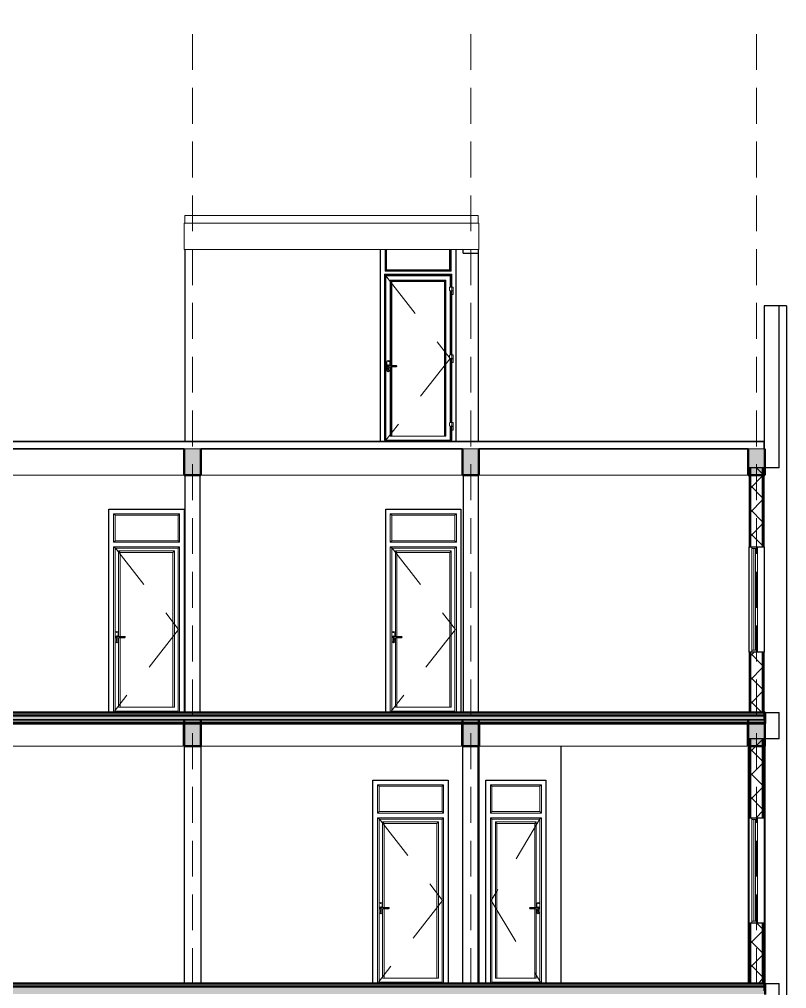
# Model space of a CAD drawing. Header units: millimetres. Extents: x -20510 to 108935, y -243239 to 20306.
# Drawn here: x 92349 to 102550, y -24570 to -11694 of the extents above; entities that cross this region are included whole.
import ezdxf

# ---------------------------------------------------------------- set-up
doc = ezdxf.new("R2010")
doc.units = ezdxf.units.MM
doc.linetypes.add('Centre', pattern=[3175, 635, -476.25, 1587.5, -476.25])
doc.linetypes.add('Hidden', pattern=[714.375, 476.25, -238.125])
for name, color, linetype, lineweight in [('A-DOOR', 2, 'Continuous', 18), ('A-FLOR', 7, 'Continuous', 9), ('A-FLOR-HRAL', 2, 'Continuous', 9), ('A-FLOR-MCUT', 7, 'Continuous', 50), ('A-FLOR-PATT', 8, 'Continuous', 9), ('A-GLAZ', 4, 'Continuous', 18), ('A-WALL', 7, 'Continuous', 25), ('A-WALL-PATT', 8, 'Continuous', 18), ('S-BEAM', 7, 'Continuous', 9), ('S-COLS', 7, 'Continuous', 25), ('S-FNDN', 7, 'Continuous', 9), ('S-GRID', 1, 'Continuous', 9), ('S-STRS', 2, 'Continuous', 18)]:
    doc.layers.add(name, color=color, linetype=linetype, lineweight=lineweight)
pattern_1 = [(0, (69470.77, -26654.615), (304.8, 76.2), [25.146, -203.454, 25.146, -203.454, -1219.2]), (0, (69470.77, -26654.615), (304.8, 76.2), [-457.2, 25.146, -432.054, 25.146, -203.454, -533.4]), (0, (69470.77, -26654.615), (304.8, 76.2), [-1143, 25.146, -127.254, 25.146, -355.854]), (120, (69585.07, -26616.515), (-218.39114, 225.86454), [25.146, -203.454, 25.146, -203.454, -1219.2]), (120, (69585.07, -26616.515), (-218.39114, 225.86454), [-457.2, 25.146, -432.054, 25.146, -203.454, -533.4]), (120, (69585.07, -26616.515), (-218.39114, 225.86454), [-1143, 25.146, -127.254, 25.146, -355.854]), (240, (69623.17, -26464.115), (-86.40886, -302.06454), [25.146, -203.454, 25.146, -203.454, -1219.2]), (240, (69623.17, -26464.115), (-86.40886, -302.06454), [-457.2, 25.146, -432.054, 25.146, -203.454, -533.4]), (240, (69623.17, -26464.115), (-86.40886, -302.06454), [-1143, 25.146, -127.254, 25.146, -355.854])]
pattern_2 = [(45, (69470.77, -26654.62), (-159.099, 159.099), []), (135, (69470.77, -26654.62), (-159.099, -159.099), [])]
pattern_3 = [(50, (69470.77, -26654.6), (546.5526, -47.8174), [57.15, -628.65]), (355, (69470.77, -26654.6), (-105.728, 573.17), [45.72, -502.92]), (100.451, (69516.3, -26658.6), (440.8275, 525.35), [48.57, -534.27]), (46.184, (69470.8, -26502.2), (813.237, -126.128), [85.725, -942.975]), (96.636, (69538.5, -26512.7), (712.207, 742.283), [72.855, -801.405]), (351.184, (69470.8, -26502.2), (712.215, 742.276), [68.58, -754.38]), (21, (69546.97, -26540.3), (454.8433, -306.796), [57.15, -628.65]), (326, (69546.97, -26540.3), (185.406, 552.564), [45.72, -502.92]), (71.451, (69584.87, -26565.9), (640.251, 245.764), [48.57, -534.27]), (37.5, (69470.77, -26654.62), (9.2664, 253.665), [25.146, -471.678, 25.146, -485.394, -504.825]), (37.5, (69470.77, -26654.62), (9.2664, 253.665), [-1007.364, 25.146, -479.679]), (7.5, (69470.77, -26654.62), (200.4594, 300.5414), [25.146, -265.938, 25.146, -460.248, -192.405]), (7.5, (69470.77, -26654.62), (200.4594, 300.5414), [-776.478, 25.146, -167.259]), (327.5, (69300.84, -26654.62), (406.7728, -17.1864), [25.146, -165.354, 25.146, -569.214, -788.67]), (327.5, (69300.84, -26654.62), (406.7728, -17.1864), [-784.86, 25.146, -763.524]), (317.5, (69224.64, -26654.6), (444.388, 76.2803), [25.146, -222.504, 25.146, -369.57, -560.07]), (317.5, (69224.64, -26654.6), (444.388, 76.2803), [-642.366, 25.146, -534.924])]

# ---------------------------------------------------------------- blocks, each defined once
blk = doc.blocks.new('CỬA 1 CÁNH EROWINDOW_có ô chết_ - D4_1000x2200-V8-MẶT CẮT 2-2')
at = {"layer": 'A-DOOR'}
for p, q in [((20471, 10139), (21349, 10139)), ((20471, 10139), (20491, 10119)), ((20471, 9761), (20471, 10139)), ((20471, 9761), (20471, 10139)), ((20471, 10139), (21349, 10139)), ((20491, 10119), (21329, 10119)), ((20491, 10119), (20491, 9781)), ((21329, 10119), (21349, 10139)), ((21329, 10119), (21329, 9781)), ((21349, 10139), (21349, 9761)), ((21349, 10139), (21349, 9761)), ((20491, 9781), (20471, 9761)), ((21349, 9761), (20471, 9761)), ((21349, 9761), (20471, 9761)), ((20491, 9680), (20471, 9700)), ((20471, 7500), (20471, 9700)), ((20471, 9700), (21349, 9700)), ((20471, 9700), (21349, 9700)), ((20471, 7500), (20471, 9700)), ((21329, 9781), (20491, 9781)), ((20491, 7500), (20491, 9680)), ((20491, 9680), (21329, 9680)), ((21329, 9781), (21349, 9761)), ((21329, 9680), (21349, 9700)), ((21329, 9680), (21329, 7500)), ((21349, 9700), (21349, 7500)), ((21349, 9700), (21349, 7500)), ((20559, 9624), (20539, 9644)), ((20539, 8513), (20539, 9644)), ((20539, 9644), (21281, 9644)), ((20539, 8513), (20539, 9644)), ((20539, 9644), (21281, 9644)), ((21261, 9624), (20559, 9624)), ((20559, 9624), (20559, 8508)), ((21261, 9624), (21281, 9644)), ((21261, 7571), (21261, 9624)), ((21281, 9644), (21281, 7571)), ((21281, 9644), (21281, 7571)), ((20493, 8555), (20493, 8445)), ((20539, 8513), (20513, 8513)), ((20538, 8509), (20513, 8509)), ((20533, 8513), (20533, 8555)), ((20548, 8504), (20538, 8509)), ((20549, 8508), (20539, 8513)), ((20619, 8504), (20548, 8504)), ((20619, 8508), (20549, 8508)), ((20509, 8460), (20509, 8471)), ((20510, 8453), (20510, 8458)), ((20510, 8458), (20510, 8453)), ((20511, 8473), (20515, 8473)), ((20513, 8491), (20538, 8491)), ((20513, 8487), (20539, 8487)), ((20516, 8458), (20516, 8453)), ((20516, 8453), (20516, 8458)), ((20517, 8471), (20517, 8460)), ((20533, 8445), (20533, 8487)), ((20538, 8491), (20548, 8496)), ((20539, 8487), (20549, 8492)), ((20539, 7571), (20539, 8487)), ((20539, 7571), (20539, 8487)), ((20548, 8496), (20619, 8496)), ((20549, 8492), (20619, 8492)), ((20559, 8492), (20559, 7571)), ((20491, 7515), (21329, 7515)), ((21281, 7571), (20539, 7571))]:
    blk.add_line(p, q, dxfattribs=at)
at = {"layer": 'A-DOOR', "linetype": 'Centre', "lineweight": 18}
for p, q in [((20483, 9700), (21337, 8600)), ((21337, 8600), (20483, 7515))]:
    blk.add_line(p, q, dxfattribs=at)
at = {"layer": 'A-DOOR', "flags": 128}
for points in [[(20513, 8513), (20512, 8513), (20512, 8513), (20511, 8513), (20511, 8513), (20510, 8513), (20510, 8513), (20509, 8512), (20509, 8512), (20508, 8512), (20508, 8512), (20507, 8512), (20507, 8512), (20507, 8511), (20506, 8511), (20506, 8511), (20505, 8510), (20505, 8510), (20504, 8510), (20504, 8509), (20504, 8509), (20503, 8509), (20503, 8508), (20503, 8508), (20502, 8507), (20502, 8507), (20502, 8507), (20502, 8506), (20501, 8506), (20501, 8505), (20501, 8505), (20501, 8504), (20501, 8504), (20500, 8503), (20500, 8503), (20500, 8502), (20500, 8502), (20500, 8501), (20500, 8501), (20500, 8500), (20500, 8500), (20500, 8499), (20500, 8499), (20500, 8498), (20500, 8498), (20500, 8497), (20500, 8497), (20501, 8496), (20501, 8496), (20501, 8495), (20501, 8495), (20501, 8494), (20502, 8494), (20502, 8493), (20502, 8493), (20502, 8492), (20503, 8492), (20503, 8492), (20503, 8491), (20504, 8491), (20504, 8490), (20505, 8490), (20505, 8490), (20505, 8489), (20506, 8489), (20506, 8489), (20507, 8489), (20507, 8488), (20508, 8488), (20508, 8488), (20509, 8488), (20509, 8488), (20510, 8487), (20510, 8487), (20511, 8487), (20511, 8487), (20512, 8487), (20512, 8487), (20513, 8487), (20513, 8487)], [(20619, 8492), (20619, 8492), (20620, 8492), (20620, 8492), (20620, 8492), (20621, 8492), (20621, 8492), (20621, 8492), (20622, 8492), (20622, 8493), (20622, 8493), (20622, 8493), (20623, 8493), (20623, 8493), (20623, 8493), (20624, 8493), (20624, 8494), (20624, 8494), (20624, 8494), (20625, 8494), (20625, 8494), (20625, 8495), (20625, 8495), (20625, 8495), (20626, 8495), (20626, 8496), (20626, 8496), (20626, 8496), (20626, 8497), (20626, 8497), (20626, 8497), (20627, 8497), (20627, 8498), (20627, 8498), (20627, 8498), (20627, 8499), (20627, 8499), (20627, 8499), (20627, 8500), (20627, 8500), (20627, 8500), (20627, 8501), (20627, 8501), (20627, 8501), (20627, 8502), (20627, 8502), (20627, 8502), (20627, 8502), (20627, 8503), (20626, 8503), (20626, 8503), (20626, 8504), (20626, 8504), (20626, 8504), (20626, 8504), (20625, 8505), (20625, 8505), (20625, 8505), (20625, 8505), (20625, 8506), (20624, 8506), (20624, 8506), (20624, 8506), (20624, 8507), (20623, 8507), (20623, 8507), (20623, 8507), (20623, 8507), (20622, 8507), (20622, 8507), (20622, 8508), (20621, 8508), (20621, 8508), (20621, 8508), (20620, 8508), (20620, 8508), (20620, 8508), (20619, 8508), (20619, 8508), (20619, 8508)]]:
    blk.add_lwpolyline(points, dxfattribs=at)
at = {"layer": 'A-DOOR'}
for centre, radius, start, end in [((20513, 8555), 20, 0, 180), ((20513, 8500), 15, 59.6784, 180), ((20513, 8500), 15, 180, 300.3216), ((20513, 8500), 15, 129.4693, 135), ((20513, 8500), 8.66, 90, 270), ((20513, 8500), 15, 114.4972, 120), ((20513, 8500), 15, 99.6105, 105), ((20513, 8563), 3, 0, 180), ((20513, 8563), 3, 180, 0), ((20513, 8500), 3.02, 0, 180), ((20513, 8500), 3.02, 180, 0), ((20513, 8500), 15, 84.7698, 90), ((20513, 8500), 3.02, 30, 45), ((20513, 8500), 3.02, 315, 330), ((20513, 8500), 15, 69.9569, 75), ((20619, 8500), 3.66, 270, 90), ((20513, 8445), 20, 180, 0), ((20513, 8500), 15, 225, 230.5307), ((20513, 8500), 15, 240, 245.5028), ((20513, 8500), 15, 255, 260.3895), ((20511, 8471), 2.04, 90, 180), ((20510, 8460), 1.99, 180, 268.9596), ((20510, 8460), 1.99, 224.4798, 268.9596), ((20513, 8438), 3, 0, 180), ((20513, 8438), 3, 180, 0), ((20513, 8453), 2.5, 180, 0), ((20513, 8500), 15, 270, 275.2302), ((20515, 8471), 2.04, 0, 90), ((20516, 8460), 1.99, 271.0404, 0), ((20516, 8460), 1.99, 271.0404, 315.5202), ((20513, 8500), 15, 285, 290.0431)]:
    blk.add_arc(centre, radius, start, end, dxfattribs=at)
for points in [[(20539, 8513), (20539, 8513), (20539, 8513), (20538, 8511), (20538, 8509), (20538, 8509)], [(20549, 8508), (20549, 8508), (20549, 8508), (20548, 8506), (20548, 8504), (20548, 8504)], [(20539, 8487), (20539, 8487), (20539, 8487), (20538, 8489), (20538, 8491), (20538, 8491)], [(20549, 8492), (20549, 8492), (20549, 8492), (20548, 8494), (20548, 8496), (20548, 8496)]]:
    blk.add_open_spline(points, degree=3, dxfattribs=at)
blk = doc.blocks.new('CỬA 1 CÁNH EROWINDOW_có ô chết_ - D5_800x2200-2361260-MẶT CẮT 2-2')
at = {"layer": 'A-DOOR'}
for p, q in [((33611, 2639), (34289, 2639)), ((33611, 2639), (33631, 2619)), ((33611, 2261), (33611, 2639)), ((33611, 2639), (34289, 2639)), ((33611, 2261), (33611, 2639)), ((33631, 2281), (33631, 2619)), ((33631, 2619), (34269, 2619)), ((34269, 2619), (34289, 2639)), ((34269, 2281), (34269, 2619)), ((34289, 2639), (34289, 2261)), ((34289, 2639), (34289, 2261)), ((33611, 2261), (33631, 2281)), ((34289, 2261), (33611, 2261)), ((34289, 2261), (33611, 2261)), ((33611, 2200), (34289, 2200)), ((33611, 2200), (33631, 2180)), ((33611, 0), (33611, 2200)), ((33611, 2200), (34289, 2200)), ((33611, 0), (33611, 2200)), ((34269, 2281), (33631, 2281)), ((34289, 2261), (34269, 2281)), ((34289, 2200), (34269, 2180)), ((34289, 2200), (34289, 0)), ((34289, 2200), (34289, 0)), ((33631, 2180), (34269, 2180)), ((33631, 0), (33631, 2180)), ((33679, 2144), (34221, 2144)), ((33679, 2144), (33699, 2124)), ((33679, 71), (33679, 2144)), ((33679, 2144), (34221, 2144)), ((33679, 71), (33679, 2144)), ((34201, 2124), (33699, 2124)), ((33699, 2124), (33699, 71)), ((34221, 2144), (34201, 2124)), ((34201, 1008), (34201, 2124)), ((34221, 2144), (34221, 1013)), ((34221, 2144), (34221, 1013)), ((34269, 2180), (34269, 0)), ((34227, 1055), (34227, 1013)), ((34267, 945), (34267, 1055)), ((34211, 1008), (34141, 1008)), ((34212, 1004), (34141, 1004)), ((34141, 996), (34212, 996)), ((34141, 992), (34211, 992)), ((34201, 71), (34201, 992)), ((34221, 1013), (34211, 1008)), ((34211, 992), (34221, 987)), ((34222, 1009), (34212, 1004)), ((34212, 996), (34222, 991)), ((34247, 1013), (34221, 1013)), ((34221, 987), (34247, 987)), ((34221, 987), (34221, 71)), ((34221, 987), (34221, 71)), ((34247, 1009), (34222, 1009)), ((34222, 991), (34247, 991)), ((34227, 987), (34227, 945)), ((34243, 960), (34243, 971)), ((34244, 953), (34244, 958)), ((34244, 958), (34244, 953)), ((34245, 973), (34249, 973)), ((34250, 958), (34250, 953)), ((34250, 953), (34250, 958)), ((34251, 971), (34251, 960)), ((33631, 15), (34269, 15)), ((34221, 71), (33679, 71))]:
    blk.add_line(p, q, dxfattribs=at)
at = {"layer": 'A-DOOR', "linetype": 'Centre', "lineweight": 18}
for p, q in [((34277, 2200), (33623, 1100)), ((33623, 1100), (34277, 15))]:
    blk.add_line(p, q, dxfattribs=at)
at = {"layer": 'A-DOOR', "flags": 128}
for points in [[(34141, 1008), (34141, 1008), (34140, 1008), (34140, 1008), (34140, 1008), (34139, 1008), (34139, 1008), (34139, 1008), (34138, 1008), (34138, 1007), (34138, 1007), (34138, 1007), (34137, 1007), (34137, 1007), (34137, 1007), (34136, 1007), (34136, 1006), (34136, 1006), (34136, 1006), (34135, 1006), (34135, 1006), (34135, 1005), (34135, 1005), (34135, 1005), (34134, 1005), (34134, 1004), (34134, 1004), (34134, 1004), (34134, 1003), (34134, 1003), (34134, 1003), (34133, 1003), (34133, 1002), (34133, 1002), (34133, 1002), (34133, 1001), (34133, 1001), (34133, 1001), (34133, 1000), (34133, 1000), (34133, 1000), (34133, 999), (34133, 999), (34133, 999), (34133, 998), (34133, 998), (34133, 998), (34133, 998), (34133, 997), (34134, 997), (34134, 997), (34134, 996), (34134, 996), (34134, 996), (34134, 996), (34135, 995), (34135, 995), (34135, 995), (34135, 995), (34135, 994), (34136, 994), (34136, 994), (34136, 994), (34136, 993), (34137, 993), (34137, 993), (34137, 993), (34137, 993), (34138, 993), (34138, 993), (34138, 992), (34139, 992), (34139, 992), (34139, 992), (34140, 992), (34140, 992), (34140, 992), (34141, 992), (34141, 992), (34141, 992)], [(34247, 987), (34248, 987), (34248, 987), (34249, 987), (34249, 987), (34250, 987), (34250, 987), (34251, 988), (34251, 988), (34252, 988), (34252, 988), (34253, 988), (34253, 988), (34253, 989), (34254, 989), (34254, 989), (34255, 990), (34255, 990), (34256, 990), (34256, 991), (34256, 991), (34257, 991), (34257, 992), (34257, 992), (34258, 993), (34258, 993), (34258, 993), (34258, 994), (34259, 994), (34259, 995), (34259, 995), (34259, 996), (34259, 996), (34260, 997), (34260, 997), (34260, 998), (34260, 998), (34260, 999), (34260, 999), (34260, 1000), (34260, 1000), (34260, 1001), (34260, 1001), (34260, 1002), (34260, 1002), (34260, 1003), (34260, 1003), (34259, 1004), (34259, 1004), (34259, 1005), (34259, 1005), (34259, 1006), (34258, 1006), (34258, 1007), (34258, 1007), (34258, 1008), (34257, 1008), (34257, 1008), (34257, 1009), (34256, 1009), (34256, 1010), (34255, 1010), (34255, 1010), (34255, 1011), (34254, 1011), (34254, 1011), (34253, 1011), (34253, 1012), (34252, 1012), (34252, 1012), (34251, 1012), (34251, 1012), (34250, 1013), (34250, 1013), (34249, 1013), (34249, 1013), (34248, 1013), (34248, 1013), (34247, 1013), (34247, 1013)]]:
    blk.add_lwpolyline(points, dxfattribs=at)
at = {"layer": 'A-DOOR'}
for centre, radius, start, end in [((34247, 1055), 20, 0, 180), ((34247, 1063), 3, 360, 180), ((34247, 1063), 3, 180, 0), ((34141, 1000), 3.66, 90, 270), ((34247, 945), 20, 180, 360), ((34247, 1000), 15, 0, 120.3216), ((34247, 1000), 15, 239.6784, 0), ((34247, 1000), 15, 105, 110.0431), ((34247, 1000), 15, 249.9569, 255), ((34245, 971), 2.04, 90, 180), ((34244, 960), 1.99, 180, 268.9596), ((34244, 960), 1.99, 224.4798, 268.9596), ((34247, 1000), 3.02, 0, 180), ((34247, 1000), 3.02, 135, 150), ((34247, 1000), 3.02, 180, 0), ((34247, 1000), 3.02, 210, 225), ((34247, 953), 2.5, 180, 0), ((34247, 938), 3, 0, 180), ((34247, 938), 3, 180, 0), ((34247, 1000), 15, 90, 95.2302), ((34247, 1000), 15, 264.7698, 270), ((34247, 1000), 8.66, 270, 90), ((34249, 971), 2.04, 0, 90), ((34247, 1000), 15, 75.2401, 80.3895), ((34247, 1000), 15, 279.6105, 284.7599), ((34250, 960), 1.99, 271.0404, 0), ((34250, 960), 1.99, 271.0404, 315.5202), ((34247, 1000), 15, 60, 65.5028), ((34247, 1000), 15, 294.4972, 300), ((34247, 1000), 15, 45, 50.5307), ((34247, 1000), 15, 309.4693, 315)]:
    blk.add_arc(centre, radius, start, end, dxfattribs=at)
for points in [[(34212, 1004), (34212, 1004), (34212, 1005), (34212, 1006), (34211, 1008), (34211, 1008), (34211, 1008)], [(34212, 996), (34212, 996), (34212, 995), (34212, 994), (34211, 992), (34211, 992), (34211, 992)], [(34222, 1009), (34222, 1009), (34222, 1010), (34222, 1011), (34221, 1013), (34221, 1013), (34221, 1013)], [(34222, 991), (34222, 991), (34222, 990), (34222, 989), (34221, 987), (34221, 987), (34221, 987)]]:
    blk.add_open_spline(points, degree=3, knots=[0, 0, 0, 0, 0.166667, 0.333333, 0.666667, 1, 1, 1, 1], dxfattribs=at)
blk = doc.blocks.new('CỬA 1 CÁNH EROWINDOW_có ô chết_ - D4_1000x2200-V12-MẶT CẮT 2-2')
at = {"layer": 'A-DOOR'}
for p, q in [((32281, 13739), (33159, 13739)), ((32281, 13739), (32301, 13719)), ((32281, 13361), (32281, 13739)), ((32281, 13361), (32281, 13739)), ((32281, 13739), (33159, 13739)), ((32301, 13719), (33139, 13719)), ((32301, 13719), (32301, 13381)), ((33139, 13719), (33159, 13739)), ((33139, 13719), (33139, 13381)), ((33159, 13739), (33159, 13361)), ((33159, 13739), (33159, 13361)), ((32301, 13381), (32281, 13361)), ((33159, 13361), (32281, 13361)), ((33159, 13361), (32281, 13361)), ((32301, 13280), (32281, 13300)), ((32281, 11100), (32281, 13300)), ((32281, 13300), (33159, 13300)), ((32281, 13300), (33159, 13300)), ((32281, 11100), (32281, 13300)), ((33139, 13381), (32301, 13381)), ((32301, 11100), (32301, 13280)), ((32301, 13280), (33139, 13280)), ((33139, 13381), (33159, 13361)), ((33139, 13280), (33159, 13300)), ((33139, 13280), (33139, 11100)), ((33159, 13300), (33159, 11100)), ((33159, 13300), (33159, 11100)), ((32369, 13224), (32349, 13244)), ((32349, 12113), (32349, 13244)), ((32349, 13244), (33091, 13244)), ((32349, 12113), (32349, 13244)), ((32349, 13244), (33091, 13244)), ((33071, 13224), (32369, 13224)), ((32369, 13224), (32369, 12108)), ((33071, 13224), (33091, 13244)), ((33071, 11171), (33071, 13224)), ((33091, 13244), (33091, 11171)), ((33091, 13244), (33091, 11171)), ((32303, 12155), (32303, 12045)), ((32349, 12113), (32323, 12113)), ((32348, 12109), (32323, 12109)), ((32343, 12113), (32343, 12155)), ((32358, 12104), (32348, 12109)), ((32359, 12108), (32349, 12113)), ((32429, 12108), (32359, 12108)), ((32319, 12060), (32319, 12071)), ((32320, 12053), (32320, 12058)), ((32320, 12058), (32320, 12053)), ((32321, 12073), (32325, 12073)), ((32323, 12091), (32348, 12091)), ((32323, 12087), (32349, 12087)), ((32326, 12058), (32326, 12053)), ((32326, 12053), (32326, 12058)), ((32327, 12071), (32327, 12060)), ((32343, 12045), (32343, 12087)), ((32348, 12091), (32358, 12096)), ((32349, 12087), (32359, 12092)), ((32349, 11171), (32349, 12087)), ((32349, 11171), (32349, 12087)), ((32429, 12104), (32358, 12104)), ((32358, 12096), (32429, 12096)), ((32359, 12092), (32429, 12092)), ((32369, 12092), (32369, 11171)), ((32301, 11115), (33139, 11115)), ((33091, 11171), (32349, 11171))]:
    blk.add_line(p, q, dxfattribs=at)
at = {"layer": 'A-DOOR', "linetype": 'Centre', "lineweight": 18}
for p, q in [((32293, 13300), (33147, 12200)), ((33147, 12200), (32293, 11115))]:
    blk.add_line(p, q, dxfattribs=at)
at = {"layer": 'A-DOOR', "flags": 128}
for points in [[(32323, 12113), (32322, 12113), (32322, 12113), (32321, 12113), (32321, 12113), (32320, 12113), (32320, 12113), (32319, 12112), (32319, 12112), (32318, 12112), (32318, 12112), (32317, 12112), (32317, 12112), (32317, 12111), (32316, 12111), (32316, 12111), (32315, 12110), (32315, 12110), (32314, 12110), (32314, 12109), (32314, 12109), (32313, 12109), (32313, 12108), (32313, 12108), (32312, 12107), (32312, 12107), (32312, 12107), (32312, 12106), (32311, 12106), (32311, 12105), (32311, 12105), (32311, 12104), (32311, 12104), (32310, 12103), (32310, 12103), (32310, 12102), (32310, 12102), (32310, 12101), (32310, 12101), (32310, 12100), (32310, 12100), (32310, 12099), (32310, 12099), (32310, 12098), (32310, 12098), (32310, 12097), (32310, 12097), (32311, 12096), (32311, 12096), (32311, 12095), (32311, 12095), (32311, 12094), (32312, 12094), (32312, 12093), (32312, 12093), (32312, 12092), (32313, 12092), (32313, 12092), (32313, 12091), (32314, 12091), (32314, 12090), (32315, 12090), (32315, 12090), (32315, 12089), (32316, 12089), (32316, 12089), (32317, 12089), (32317, 12088), (32318, 12088), (32318, 12088), (32319, 12088), (32319, 12088), (32320, 12087), (32320, 12087), (32321, 12087), (32321, 12087), (32322, 12087), (32322, 12087), (32323, 12087), (32323, 12087)], [(32429, 12092), (32429, 12092), (32430, 12092), (32430, 12092), (32430, 12092), (32431, 12092), (32431, 12092), (32431, 12092), (32432, 12092), (32432, 12093), (32432, 12093), (32432, 12093), (32433, 12093), (32433, 12093), (32433, 12093), (32434, 12093), (32434, 12094), (32434, 12094), (32434, 12094), (32435, 12094), (32435, 12094), (32435, 12095), (32435, 12095), (32435, 12095), (32436, 12095), (32436, 12096), (32436, 12096), (32436, 12096), (32436, 12097), (32436, 12097), (32436, 12097), (32437, 12097), (32437, 12098), (32437, 12098), (32437, 12098), (32437, 12099), (32437, 12099), (32437, 12099), (32437, 12100), (32437, 12100), (32437, 12100), (32437, 12101), (32437, 12101), (32437, 12101), (32437, 12102), (32437, 12102), (32437, 12102), (32437, 12102), (32437, 12103), (32436, 12103), (32436, 12103), (32436, 12104), (32436, 12104), (32436, 12104), (32436, 12104), (32435, 12105), (32435, 12105), (32435, 12105), (32435, 12105), (32435, 12106), (32434, 12106), (32434, 12106), (32434, 12106), (32434, 12107), (32433, 12107), (32433, 12107), (32433, 12107), (32433, 12107), (32432, 12107), (32432, 12107), (32432, 12108), (32431, 12108), (32431, 12108), (32431, 12108), (32430, 12108), (32430, 12108), (32430, 12108), (32429, 12108), (32429, 12108), (32429, 12108)]]:
    blk.add_lwpolyline(points, dxfattribs=at)
at = {"layer": 'A-DOOR'}
for centre, radius, start, end in [((32323, 12155), 20, 0, 180), ((32323, 12100), 15, 59.6784, 180), ((32323, 12100), 15, 129.4693, 135), ((32323, 12100), 8.66, 90, 270), ((32323, 12100), 15, 114.4972, 120), ((32323, 12100), 15, 99.6105, 105), ((32323, 12163), 3, 0, 180), ((32323, 12163), 3, 180, 0), ((32323, 12100), 15, 84.7698, 90), ((32323, 12100), 15, 70.1453, 75), ((32323, 12045), 20, 180, 0), ((32323, 12100), 15, 180, 300.3216), ((32323, 12100), 15, 225, 230.5307), ((32323, 12100), 15, 240, 245.5028), ((32323, 12100), 15, 255, 260.3895), ((32321, 12071), 2.04, 90, 180), ((32320, 12060), 1.99, 180, 268.9596), ((32320, 12060), 1.99, 224.4798, 268.9596), ((32323, 12100), 3.02, 0, 180), ((32323, 12100), 3.02, 180, 0), ((32323, 12038), 3, 0, 180), ((32323, 12038), 3, 180, 0), ((32323, 12053), 2.5, 180, 0), ((32323, 12100), 15, 270, 275.2302), ((32323, 12100), 3.02, 30, 45), ((32323, 12100), 3.02, 315, 330), ((32325, 12071), 2.04, 0, 90), ((32326, 12060), 1.99, 271.0404, 0), ((32326, 12060), 1.99, 271.0404, 315.5202), ((32323, 12100), 15, 285, 289.8547), ((32429, 12100), 3.66, 270, 90)]:
    blk.add_arc(centre, radius, start, end, dxfattribs=at)
for points in [[(32349, 12113), (32349, 12113), (32349, 12113), (32348, 12111), (32348, 12109), (32348, 12109)], [(32359, 12108), (32359, 12108), (32359, 12108), (32358, 12106), (32358, 12104), (32358, 12104)], [(32349, 12087), (32349, 12087), (32349, 12087), (32348, 12089), (32348, 12091), (32348, 12091)], [(32359, 12092), (32359, 12092), (32359, 12092), (32358, 12094), (32358, 12096), (32358, 12096)]]:
    blk.add_open_spline(points, degree=3, dxfattribs=at)
blk = doc.blocks.new('Railing - 150mm-V13-MẶT CẮT 2-2')
at = {"layer": 'A-FLOR-HRAL'}
blk.add_line((33240, 14550), (33237, 14550), dxfattribs=at)
blk = doc.blocks.new('Railing - Railing-2370603-MẶT CẮT 2-2')
blk.add_blockref('Railing - 150mm-V13-MẶT CẮT 2-2', (0, 0))
blk = doc.blocks.new('CỬA 1 CÁNH EROWINDOW_có ô chết_ - D4_1000x2200-V14-MẶT CẮT 2-2')
at = {"layer": 'A-DOOR'}
for p, q in [((32211, 16961), (32211, 17250)), ((32211, 16961), (32211, 17250)), ((32221, 17250), (32221, 16971)), ((32231, 17250), (32231, 16981)), ((33069, 16981), (33069, 17250)), ((33079, 16971), (33079, 17250)), ((33089, 17250), (33089, 16961)), ((33089, 17250), (33089, 16961)), ((32203, 16920), (33097, 16920)), ((32203, 16920), (32213, 16910)), ((32203, 14715), (32203, 16920)), ((33089, 16961), (32211, 16961)), ((33089, 16961), (32211, 16961)), ((33087, 16910), (32213, 16910)), ((32213, 16910), (32213, 14715)), ((32231, 16981), (32221, 16971)), ((32221, 16971), (33079, 16971)), ((32223, 16900), (33077, 16900)), ((32223, 14715), (32223, 16900)), ((33077, 16900), (32223, 16900)), ((32223, 16900), (32223, 14715)), ((32231, 16981), (33069, 16981)), ((33069, 16981), (33079, 16971)), ((33077, 16900), (33077, 16750)), ((33077, 16750), (33077, 16900)), ((33097, 16920), (33087, 16910)), ((33087, 16910), (33087, 16750)), ((33097, 16920), (33097, 16750)), ((32279, 15713), (32279, 16844)), ((33021, 16844), (32279, 16844)), ((32279, 15713), (32279, 16844)), ((32279, 16844), (33021, 16844)), ((32299, 16824), (32289, 16834)), ((32289, 16834), (32289, 15708)), ((32289, 16834), (33011, 16834)), ((32299, 16824), (32299, 15708)), ((33001, 16824), (32299, 16824)), ((33001, 16824), (33011, 16834)), ((33001, 14771), (33001, 16824)), ((33011, 16834), (33011, 14771)), ((33021, 14771), (33021, 16844)), ((33021, 16844), (33021, 14771)), ((33067, 16712), (33067, 16740)), ((33077, 16750), (33117, 16750)), ((33097, 16750), (33097, 16702)), ((33117, 16702), (33117, 16750)), ((33117, 16702), (33077, 16702)), ((33077, 16702), (33077, 15850)), ((33077, 15850), (33077, 16702)), ((33087, 16702), (33087, 15850)), ((33097, 16702), (33097, 15850)), ((33097, 16698), (33097, 16650)), ((33097, 16698), (33117, 16698)), ((33097, 16650), (33117, 16650)), ((33099, 16702), (33099, 16698)), ((33114, 16698), (33114, 16702)), ((33117, 16650), (33117, 16698)), ((33067, 15812), (33067, 15840)), ((33077, 15850), (33117, 15850)), ((33097, 15850), (33097, 15802)), ((33117, 15802), (33117, 15850)), ((32233, 15755), (32233, 15645)), ((32279, 15713), (32253, 15713)), ((32273, 15713), (32273, 15755)), ((32289, 15708), (32279, 15713)), ((33117, 15802), (33077, 15802)), ((33077, 15802), (33077, 14950)), ((33077, 14950), (33077, 15802)), ((33087, 15802), (33087, 14950)), ((33097, 15802), (33097, 14950)), ((33097, 15798), (33097, 15750)), ((33097, 15798), (33117, 15798)), ((33097, 15750), (33117, 15750)), ((33099, 15802), (33099, 15798)), ((33114, 15798), (33114, 15802)), ((33117, 15750), (33117, 15798)), ((32249, 15660), (32249, 15671)), ((32250, 15653), (32250, 15658)), ((32250, 15658), (32250, 15653)), ((32251, 15673), (32255, 15673)), ((32278, 15709), (32253, 15709)), ((32253, 15691), (32278, 15691)), ((32253, 15687), (32279, 15687)), ((32256, 15658), (32256, 15653)), ((32256, 15653), (32256, 15658)), ((32257, 15671), (32257, 15660)), ((32273, 15645), (32273, 15687)), ((32288, 15704), (32278, 15709)), ((32278, 15691), (32288, 15696)), ((32279, 15687), (32289, 15692)), ((32279, 14771), (32279, 15687)), ((32279, 14771), (32279, 15687)), ((32359, 15704), (32288, 15704)), ((32288, 15696), (32359, 15696)), ((32359, 15708), (32289, 15708)), ((32289, 15692), (32359, 15692)), ((32289, 15692), (32289, 14771)), ((32299, 15692), (32299, 14771)), ((33067, 14912), (33067, 14940)), ((33077, 14950), (33117, 14950)), ((33097, 14950), (33097, 14902)), ((33117, 14902), (33117, 14950)), ((33117, 14902), (33077, 14902)), ((33077, 14902), (33077, 14715)), ((33077, 14715), (33077, 14902)), ((33087, 14902), (33087, 14715)), ((33097, 14902), (33097, 14715)), ((33097, 14898), (33097, 14850)), ((33097, 14898), (33117, 14898)), ((33097, 14850), (33117, 14850)), ((33099, 14902), (33099, 14898)), ((33114, 14898), (33114, 14902)), ((33117, 14850), (33117, 14898)), ((32213, 14715), (32203, 14715)), ((32211, 14700), (32211, 14715)), ((32213, 14715), (32223, 14715)), ((32223, 14715), (33077, 14715)), ((32231, 14715), (32231, 14700)), ((32289, 14771), (32279, 14771)), ((33021, 14771), (32279, 14771)), ((33011, 14771), (33021, 14771)), ((33069, 14715), (33069, 14700)), ((33087, 14715), (33077, 14715)), ((33097, 14715), (33087, 14715)), ((33089, 14715), (33089, 14700))]:
    blk.add_line(p, q, dxfattribs=at)
at = {"layer": 'A-DOOR', "linetype": 'Centre', "lineweight": 18}
for p, q in [((32223, 16900), (33077, 15800)), ((33077, 15800), (32223, 14715))]:
    blk.add_line(p, q, dxfattribs=at)
at = {"layer": 'A-DOOR', "flags": 128}
for points in [[(32253, 15713), (32252, 15713), (32252, 15713), (32251, 15713), (32251, 15713), (32250, 15713), (32250, 15713), (32249, 15712), (32249, 15712), (32248, 15712), (32248, 15712), (32247, 15712), (32247, 15712), (32247, 15711), (32246, 15711), (32246, 15711), (32245, 15710), (32245, 15710), (32244, 15710), (32244, 15709), (32244, 15709), (32243, 15709), (32243, 15708), (32243, 15708), (32242, 15707), (32242, 15707), (32242, 15707), (32242, 15706), (32241, 15706), (32241, 15705), (32241, 15705), (32241, 15704), (32241, 15704), (32240, 15703), (32240, 15703), (32240, 15702), (32240, 15702), (32240, 15701), (32240, 15701), (32240, 15700), (32240, 15700), (32240, 15699), (32240, 15699), (32240, 15698), (32240, 15698), (32240, 15697), (32240, 15697), (32241, 15696), (32241, 15696), (32241, 15695), (32241, 15695), (32241, 15694), (32242, 15694), (32242, 15693), (32242, 15693), (32242, 15692), (32243, 15692), (32243, 15692), (32243, 15691), (32244, 15691), (32244, 15690), (32245, 15690), (32245, 15690), (32245, 15689), (32246, 15689), (32246, 15689), (32247, 15689), (32247, 15688), (32248, 15688), (32248, 15688), (32249, 15688), (32249, 15688), (32250, 15687), (32250, 15687), (32251, 15687), (32251, 15687), (32252, 15687), (32252, 15687), (32253, 15687), (32253, 15687)], [(32359, 15692), (32359, 15692), (32360, 15692), (32360, 15692), (32360, 15692), (32361, 15692), (32361, 15692), (32361, 15692), (32362, 15692), (32362, 15693), (32362, 15693), (32362, 15693), (32363, 15693), (32363, 15693), (32363, 15693), (32364, 15693), (32364, 15694), (32364, 15694), (32364, 15694), (32365, 15694), (32365, 15694), (32365, 15695), (32365, 15695), (32365, 15695), (32366, 15695), (32366, 15696), (32366, 15696), (32366, 15696), (32366, 15697), (32366, 15697), (32366, 15697), (32367, 15697), (32367, 15698), (32367, 15698), (32367, 15698), (32367, 15699), (32367, 15699), (32367, 15699), (32367, 15700), (32367, 15700), (32367, 15700), (32367, 15701), (32367, 15701), (32367, 15701), (32367, 15702), (32367, 15702), (32367, 15702), (32367, 15702), (32367, 15703), (32366, 15703), (32366, 15703), (32366, 15704), (32366, 15704), (32366, 15704), (32366, 15704), (32365, 15705), (32365, 15705), (32365, 15705), (32365, 15705), (32365, 15706), (32364, 15706), (32364, 15706), (32364, 15706), (32364, 15707), (32363, 15707), (32363, 15707), (32363, 15707), (32363, 15707), (32362, 15707), (32362, 15707), (32362, 15708), (32361, 15708), (32361, 15708), (32361, 15708), (32360, 15708), (32360, 15708), (32360, 15708), (32359, 15708), (32359, 15708), (32359, 15708)]]:
    blk.add_lwpolyline(points, dxfattribs=at)
at = {"layer": 'A-DOOR'}
for centre, radius, start, end in [((33077, 16740), 10, 90, 180), ((33077, 16740), 10, 150, 180), ((33077, 16712), 10, 180, 270), ((33077, 16712), 10, 195, 225), ((33077, 15840), 10, 90, 180), ((33077, 15840), 10, 150, 180), ((32253, 15755), 20, 0, 180), ((32253, 15700), 15, 59.6784, 180), ((32253, 15700), 15, 129.4693, 135), ((32253, 15700), 15, 114.4972, 120), ((32253, 15700), 15, 99.6105, 105), ((32253, 15763), 3, 0, 180), ((32253, 15763), 3, 180, 0), ((32253, 15700), 15, 84.7698, 90), ((32253, 15700), 15, 69.9569, 75), ((33077, 15812), 10, 180, 270), ((33077, 15812), 10, 195, 225), ((32253, 15645), 20, 180, 0), ((32253, 15700), 15, 180, 300.3216), ((32253, 15700), 15, 225, 230.5307), ((32253, 15700), 8.66, 90, 270), ((32253, 15700), 15, 240, 245.5028), ((32253, 15700), 15, 255, 260.3895), ((32251, 15671), 2.04, 90, 180), ((32250, 15660), 1.99, 180, 268.9596), ((32250, 15660), 1.99, 224.4798, 268.9596), ((32253, 15700), 3.02, 0, 180), ((32253, 15700), 3.02, 180, 0), ((32253, 15638), 3, 0, 180), ((32253, 15638), 3, 180, 0), ((32253, 15653), 2.5, 180, 0), ((32253, 15700), 15, 270, 275.2302), ((32253, 15700), 3.02, 30, 45), ((32253, 15700), 3.02, 315, 330), ((32255, 15671), 2.04, 0, 90), ((32256, 15660), 1.99, 271.0404, 0), ((32256, 15660), 1.99, 271.0404, 315.5202), ((32253, 15700), 15, 285, 290.0431), ((32359, 15700), 3.66, 270, 90), ((33077, 14940), 10, 90, 180), ((33077, 14940), 10, 150, 180), ((33077, 14912), 10, 180, 270), ((33077, 14912), 10, 195, 225)]:
    blk.add_arc(centre, radius, start, end, dxfattribs=at)
for points in [[(32279, 15713), (32279, 15713), (32279, 15713), (32278, 15711), (32278, 15709), (32278, 15709)], [(32279, 15687), (32279, 15687), (32279, 15687), (32278, 15689), (32278, 15691), (32278, 15691)], [(32289, 15708), (32289, 15708), (32289, 15708), (32288, 15706), (32288, 15704), (32288, 15704)], [(32289, 15692), (32289, 15692), (32289, 15692), (32288, 15694), (32288, 15696), (32288, 15696)]]:
    blk.add_open_spline(points, degree=3, dxfattribs=at)
blk = doc.blocks.new('M_Concrete-Rectangular-Column - COT220X300-2391839-MẶT CẮT 2-2')
at = {"layer": 'S-COLS'}
for p, q in [((440, 10650), (440, 7500)), ((660, 10650), (660, 7500))]:
    blk.add_line(p, q, dxfattribs=at)
blk = doc.blocks.new('M_Concrete-Rectangular-Column - COT200X250-V17-MẶT CẮT 2-2')
at = {"layer": 'S-COLS'}
for p, q in [((4250, 14250), (4250, 11100)), ((4450, 14250), (4450, 11100))]:
    blk.add_line(p, q, dxfattribs=at)
blk = doc.blocks.new('M_Concrete-Rectangular-Column - COT200X200-2391841-MẶT CẮT 2-2')
at = {"layer": 'S-COLS'}
blk.add_line((33450, 17250), (33450, 17200), dxfattribs=at)
blk = doc.blocks.new('CUA SO 2 CANH NHOM KINH O O THOANG - K4-V19-MẶT CẮT 2-2')
at = {"layer": 'A-GLAZ'}
for p, q in [((37163, 9700), (37087, 9700)), ((37087, 9700), (37087, 9675)), ((37087, 9675), (37163, 9675)), ((37137.5, 9675), (37112.5, 9675)), ((37112.5, 9675), (37112.5, 8325)), ((37137.5, 8325), (37137.5, 9675)), ((37163, 9675), (37163, 9700)), ((37163, 8325), (37087, 8325)), ((37087, 8325), (37087, 8300)), ((37087, 8300), (37163, 8300)), ((37112.5, 8325), (37137.5, 8325)), ((37163, 8300), (37163, 8325))]:
    blk.add_line(p, q, dxfattribs=at)
at = {"layer": 'A-GLAZ', "lineweight": 18}
for p, q in [((37087, 9675), (37087, 8325)), ((37163, 9675), (37163, 8325))]:
    blk.add_line(p, q, dxfattribs=at)

msp = doc.modelspace()

# ---------------------------------------------------------------- hatches: boundary and pattern name
at = {"layer": 'A-FLOR-PATT', "lineweight": 18}
h = msp.add_hatch(dxfattribs=at)
h.set_pattern_fill('FP_1', color=256, style=0, pattern_type=2)
h.set_pattern_definition(pattern_1)
h.paths.add_polyline_path([(102099.4, -20940), (102262.5, -20940), (102262.5, -20900), (60962, -20900), (60962, -20940), (102004.4, -20940)])
h = msp.add_hatch(dxfattribs=at)
h.set_pattern_fill('FP_4', color=256, style=0, pattern_type=2)
h.set_pattern_definition(pattern_3)
h.paths.add_polyline_path([(88996.1, -21040), (102262.5, -21040), (102262.5, -20940), (60962, -20940), (60962, -21040), (88236.5, -21040)])
h = msp.add_hatch(dxfattribs=at)
h.set_pattern_fill('FP_3', color=256, style=0, pattern_type=2)
h.set_pattern_definition([(0, (69470.77, -26654.6), (476.25, 476.25), [476.25, -476.25]), (0, (69470.77, -26476), (476.25, 476.25), [476.25, -476.25]), (0, (69470.77, -26297.43), (476.25, 476.25), [476.25, -476.25]), (90, (69530.3, -26237.9), (-476.25, 476.25), [476.25, -476.25]), (90, (69708.9, -26237.9), (-476.25, 476.25), [476.25, -476.25]), (90, (69887.5, -26237.9), (-476.25, 476.25), [476.25, -476.25])])
h.paths.add_polyline_path([(101909.5, -21050), (102262.5, -21050), (102262.5, -21040), (60962, -21040), (60962, -21050), (100390.2, -21050)])
h = msp.add_hatch(dxfattribs=at)
h.set_pattern_fill('FP_1', color=256, style=0, pattern_type=2)
h.set_pattern_definition(pattern_1)
h.paths.add_polyline_path([(102099.4, -24540), (102262.5, -24540), (102262.5, -24500), (60962, -24500), (60962, -24540), (101909.5, -24540)])
h = msp.add_hatch(dxfattribs=at)
h.set_pattern_fill('FP_4', color=256, style=0, pattern_type=2)
h.set_pattern_definition(pattern_3)
h.paths.add_polyline_path([(102099.4, -24640), (102262.5, -24640), (102262.5, -24540), (60962, -24540), (60962, -24640), (101909.5, -24640)])
at = {"layer": 'A-WALL-PATT', "lineweight": 18}
h = msp.add_hatch(dxfattribs=at)
h.set_pattern_fill('FP_1', color=256, style=0, pattern_type=2)
h.set_pattern_definition(pattern_1)
h.paths.add_polyline_path([(102065, -20900), (102065, -20100), (102050, -20100), (102050, -20900)])
h.paths.add_polyline_path([(102065, -18700), (102065, -17650), (102050, -17650), (102050, -18700)])
h = msp.add_hatch(dxfattribs=at)
h.set_pattern_fill('FP_2', color=256, style=0, pattern_type=2)
h.set_pattern_definition(pattern_2)
h.paths.add_polyline_path([(102099.4, -20900), (102235, -20900), (102235, -20100), (102065, -20100), (102065, -20900)])
h.paths.add_polyline_path([(102065, -18700), (102235, -18700), (102235, -17650), (102065, -17650), (102065, -18536.6)])
h = msp.add_hatch(dxfattribs=at)
h.set_pattern_fill('FP_1', color=256, style=0, pattern_type=2)
h.set_pattern_definition(pattern_1)
h.paths.add_polyline_path([(102250, -20900), (102250, -20100), (102235, -20100), (102235, -20900)])
h.paths.add_polyline_path([(102250, -18700), (102250, -17650), (102235, -17650), (102235, -18700)])
h = msp.add_hatch(dxfattribs=at)
h.set_pattern_fill('FP_1', color=256, style=0, pattern_type=2)
h.set_pattern_definition(pattern_1)
h.paths.add_polyline_path([(102065, -24500), (102065, -23700), (102050, -23700), (102050, -24500)])
h.paths.add_polyline_path([(102065, -22300), (102065, -21250), (102050, -21250), (102050, -22300)])
h = msp.add_hatch(dxfattribs=at)
h.set_pattern_fill('FP_2', color=256, style=0, pattern_type=2)
h.set_pattern_definition(pattern_2)
h.paths.add_polyline_path([(102099.4, -24500), (102235, -24500), (102235, -23700), (102065, -23700), (102065, -24500)])
h.paths.add_polyline_path([(102065, -22300), (102235, -22300), (102235, -21250), (102065, -21250), (102065, -22229.3)])
h = msp.add_hatch(dxfattribs=at)
h.set_pattern_fill('FP_1', color=256, style=0, pattern_type=2)
h.set_pattern_definition(pattern_1)
h.paths.add_polyline_path([(102235, -24500), (102250, -24500), (102250, -23700), (102235, -23700), (102235, -24383.4)])
h.paths.add_polyline_path([(102250, -22300), (102250, -21250), (102235, -21250), (102235, -22300)])
at = {"layer": 'S-BEAM'}
for points in [[(94760, -17750), (94760, -17400), (94540, -17400), (94540, -17750)], [(98253.8, -17750), (98460, -17750), (98460, -17400), (98240, -17400), (98240, -17750)], [(102099.4, -17750), (102260, -17750), (102260, -17400), (102040, -17400), (102040, -17750)], [(94540, -21350), (94760, -21350), (94760, -21000), (94540, -21000)], [(98240, -21350), (98460, -21350), (98460, -21000), (98240, -21000), (98240, -21344.6)], [(102260, -21350), (102260, -21000), (102040, -21000), (102040, -21350), (102250, -21350)]]:
    msp.add_hatch(color=8, dxfattribs=at).paths.add_polyline_path(points)

# ---------------------------------------------------------------- linework, layer by layer
at = {"layer": 'A-FLOR', "lineweight": 50}
for p, q in [((102262.5, -20900), (60962, -20900)), ((102262.5, -21050), (102262.5, -20900)), ((60962, -21050), (102262.5, -21050)), ((102262.5, -24500), (60962, -24500)), ((102262.5, -24650), (102262.5, -24500))]:
    msp.add_line(p, q, dxfattribs=at)
at = {"layer": 'A-FLOR'}
for p, q in [((102269.7, -21050), (102262.5, -21050)), ((102040, -21130), (102027.3, -21130)), ((102262.5, -24500), (102264.5, -24500))]:
    msp.add_line(p, q, dxfattribs=at)
at = {"layer": 'A-FLOR-MCUT'}
for p, q in [((102262.5, -20940), (60962, -20940)), ((102262.5, -21040), (60962, -21040)), ((102262.5, -24540), (60962, -24540))]:
    msp.add_line(p, q, dxfattribs=at)
at = {"layer": 'A-WALL'}
for p, q in [((94550, -14750), (94550, -17300)), ((97150, -17300), (97150, -14750)), ((98150, -14750), (98150, -17300)), ((98250, -14800), (98250, -14750)), ((98250, -14800), (98450, -14800)), ((98450, -14750), (98450, -17300)), ((102550, -15500), (102250, -15500)), ((102250, -15500), (102250, -17300)), ((102450, -17650), (102450, -15500)), ((102550, -15500), (102550, -32000)), ((94540, -17650), (94537.3, -17650)), ((94762.7, -17650), (94760, -17650)), ((98240, -17650), (98237.3, -17650)), ((98462.7, -17650), (98460, -17650)), ((102040, -17650), (102037.3, -17650)), ((102450, -17650), (102260, -17650)), ((93540, -20900), (93540, -18200)), ((93540, -18200), (94540, -18200)), ((94540, -18200), (94540, -20900)), ((97220, -20900), (97220, -18200)), ((97220, -18200), (98220, -18200)), ((98220, -18200), (98220, -20900)), ((102050, -20100), (102050, -18700)), ((102250, -18700), (102250, -20100)), ((102264.5, -20900), (102450, -20900)), ((102450, -21250), (102450, -20900)), ((94540, -21250), (94527.3, -21250)), ((94772.7, -21250), (94760, -21250)), ((98240, -21250), (98227.3, -21250)), ((98450, -24500), (98450, -21350)), ((99550, -21350), (99550, -24500)), ((102040, -21250), (102027.3, -21250)), ((102450, -21250), (102260, -21250)), ((97050, -24500), (97050, -21800)), ((97050, -21800), (98050, -21800)), ((98050, -21800), (98050, -24500)), ((98550, -24500), (98550, -21800)), ((98550, -21800), (99350, -21800)), ((99350, -21800), (99350, -24500)), ((102050, -23700), (102050, -22300)), ((102250, -22300), (102250, -23700)), ((102264.5, -24500), (102450, -24500)), ((102450, -24850), (102450, -24500))]:
    msp.add_line(p, q, dxfattribs=at)
at = {"layer": 'A-WALL', "lineweight": 25}
for p, q in [((102250, -17650), (102050, -17650)), ((102050, -17650), (102050, -18700)), ((102250, -18700), (102250, -17650)), ((102050, -18700), (102250, -18700)), ((102250, -20100), (102050, -20100)), ((102050, -20100), (102050, -20900)), ((102250, -20900), (102250, -20100)), ((102250, -21250), (102050, -21250)), ((102050, -21250), (102050, -22300)), ((102250, -22300), (102250, -21250)), ((102050, -22300), (102250, -22300)), ((102250, -23700), (102050, -23700)), ((102050, -23700), (102050, -24500)), ((102250, -24500), (102250, -23700))]:
    msp.add_line(p, q, dxfattribs=at)
at = {"layer": 'A-WALL', "lineweight": 50}
for p, q in [((102065, -17650), (102065, -18700)), ((102235, -17650), (102235, -18700)), ((102065, -20100), (102065, -20900)), ((102235, -20100), (102235, -20900)), ((102065, -21250), (102065, -22300)), ((102235, -21250), (102235, -22300)), ((102065, -23700), (102065, -24500)), ((102235, -23700), (102235, -24500))]:
    msp.add_line(p, q, dxfattribs=at)
at = {"layer": 'S-BEAM'}
for p, q in [((94540, -14750), (94540, -14400)), ((94540, -14400), (98460, -14400)), ((98460, -14400), (98460, -14750)), ((94540, -14750), (98460, -14750)), ((94537.3, -17400), (94537.3, -17750)), ((94760, -17400), (94540, -17400)), ((94762.7, -17750), (94762.7, -17400)), ((98237.3, -17400), (98237.3, -17750)), ((98460, -17400), (98240, -17400)), ((98462.7, -17750), (98462.7, -17400)), ((102037.3, -17400), (102037.3, -17750)), ((102250, -17400), (102040, -17400)), ((91162.7, -17750), (94537.3, -17750)), ((94762.7, -17750), (98237.3, -17750)), ((98462.7, -17750), (102037.3, -17750)), ((94527.3, -21050), (94527.3, -21350)), ((94537.3, -21050), (94537.3, -21250)), ((94760, -21000), (94540, -21000)), ((94762.7, -21250), (94762.7, -21050)), ((94772.7, -21350), (94772.7, -21050)), ((98227.3, -21050), (98227.3, -21350)), ((98460, -21000), (98240, -21000)), ((98472.7, -21350), (98472.7, -21050)), ((102027.3, -21050), (102027.3, -21350)), ((102250, -21000), (102040, -21000)), ((91172.7, -21350), (94527.3, -21350)), ((94772.7, -21350), (98227.3, -21350)), ((98472.7, -21350), (102027.3, -21350))]:
    msp.add_line(p, q, dxfattribs=at)
at = {"layer": 'S-BEAM', "lineweight": 50}
for p, q in [((94540, -17400), (94540, -17750)), ((94760, -17750), (94760, -17400)), ((98240, -17400), (98240, -17750)), ((98460, -17750), (98460, -17400)), ((102040, -17400), (102040, -17750)), ((102260, -17400), (102250, -17400)), ((102260, -17750), (102260, -17400)), ((94540, -17750), (94760, -17750)), ((98240, -17750), (98460, -17750)), ((102040, -17750), (102260, -17750)), ((94540, -21000), (94540, -21350)), ((94760, -21350), (94760, -21000)), ((98240, -21000), (98240, -21350)), ((98460, -21350), (98460, -21000)), ((102040, -21000), (102040, -21350)), ((102260, -21000), (102250, -21000)), ((102260, -21350), (102260, -21000)), ((94540, -21350), (94760, -21350)), ((98240, -21350), (98460, -21350)), ((102040, -21350), (102260, -21350))]:
    msp.add_line(p, q, dxfattribs=at)
at = {"layer": 'S-FNDN'}
for p, q in [((94550, -14300), (98450, -14300)), ((94550, -14300), (94550, -14400)), ((98450, -14400), (98450, -14300)), ((94540, -17400), (94760, -17400)), ((98240, -17400), (98460, -17400)), ((102040, -17400), (102250, -17400)), ((102262.5, -20900), (102264.5, -20900)), ((102269.7, -21000), (102262.5, -21000))]:
    msp.add_line(p, q, dxfattribs=at)
at = {"layer": 'S-FNDN', "lineweight": 35}
for p, q in [((102250, -17300), (69250, -17300)), ((102250, -17400), (102250, -17300)), ((91160, -17400), (94540, -17400)), ((94760, -17400), (98240, -17400)), ((98460, -17400), (102040, -17400)), ((102250, -21000), (102250, -20900)), ((60962, -21000), (102262.5, -21000)), ((102250, -24600), (102250, -24500))]:
    msp.add_line(p, q, dxfattribs=at)
at = {"layer": 'S-GRID', "linetype": 'Hidden'}
for p, q in [((94650, -35225.6), (94650, -11693.7)), ((98350, -35225.6), (98350, -11693.7)), ((102150, -35225.6), (102150, -11693.7))]:
    msp.add_line(p, q, dxfattribs=at)
at = {"layer": 'S-STRS'}
for p, q in [((98237.3, -17458), (98240, -17458)), ((98227.3, -21058), (98240, -21058))]:
    msp.add_line(p, q, dxfattribs=at)

# ---------------------------------------------------------------- block references
at = {"layer": 'A-DOOR'}
for name, p in [('CỬA 1 CÁNH EROWINDOW_có ô chết_ - D4_1000x2200-V14-MẶT CẮT 2-2', (65000, -32000)), ('CỬA 1 CÁNH EROWINDOW_có ô chết_ - D4_1000x2200-V8-MẶT CẮT 2-2', (73130, -28400)), ('CỬA 1 CÁNH EROWINDOW_có ô chết_ - D4_1000x2200-V12-MẶT CẮT 2-2', (65000, -32000)), ('CỬA 1 CÁNH EROWINDOW_có ô chết_ - D4_1000x2200-V8-MẶT CẮT 2-2', (76640, -32000)), ('CỬA 1 CÁNH EROWINDOW_có ô chết_ - D5_800x2200-2361260-MẶT CẮT 2-2', (65000, -24500))]:
    msp.add_blockref(name, p, dxfattribs=at)
at = {"layer": 'A-FLOR-HRAL'}
msp.add_blockref('Railing - Railing-2370603-MẶT CẮT 2-2', (65000, -32000), dxfattribs=at)
at = {"layer": 'A-GLAZ', "lineweight": 18}
for p in [(65000, -28400), (65000, -32000)]:
    msp.add_blockref('CUA SO 2 CANH NHOM KINH O O THOANG - K4-V19-MẶT CẮT 2-2', p, dxfattribs=at)
at = {"layer": 'S-COLS'}
for name, p in [('M_Concrete-Rectangular-Column - COT200X200-2391841-MẶT CẮT 2-2', (65000, -32000)), ('M_Concrete-Rectangular-Column - COT200X250-V17-MẶT CẮT 2-2', (90300, -32000)), ('M_Concrete-Rectangular-Column - COT200X250-V17-MẶT CẮT 2-2', (94000, -32000)), ('M_Concrete-Rectangular-Column - COT220X300-2391839-MẶT CẮT 2-2', (94100, -32000)), ('M_Concrete-Rectangular-Column - COT220X300-2391839-MẶT CẮT 2-2', (97800, -32000)), ('M_Concrete-Rectangular-Column - COT220X300-2391839-MẶT CẮT 2-2', (101600, -32000))]:
    msp.add_blockref(name, p, dxfattribs=at)

doc.saveas('drawing.dxf')
